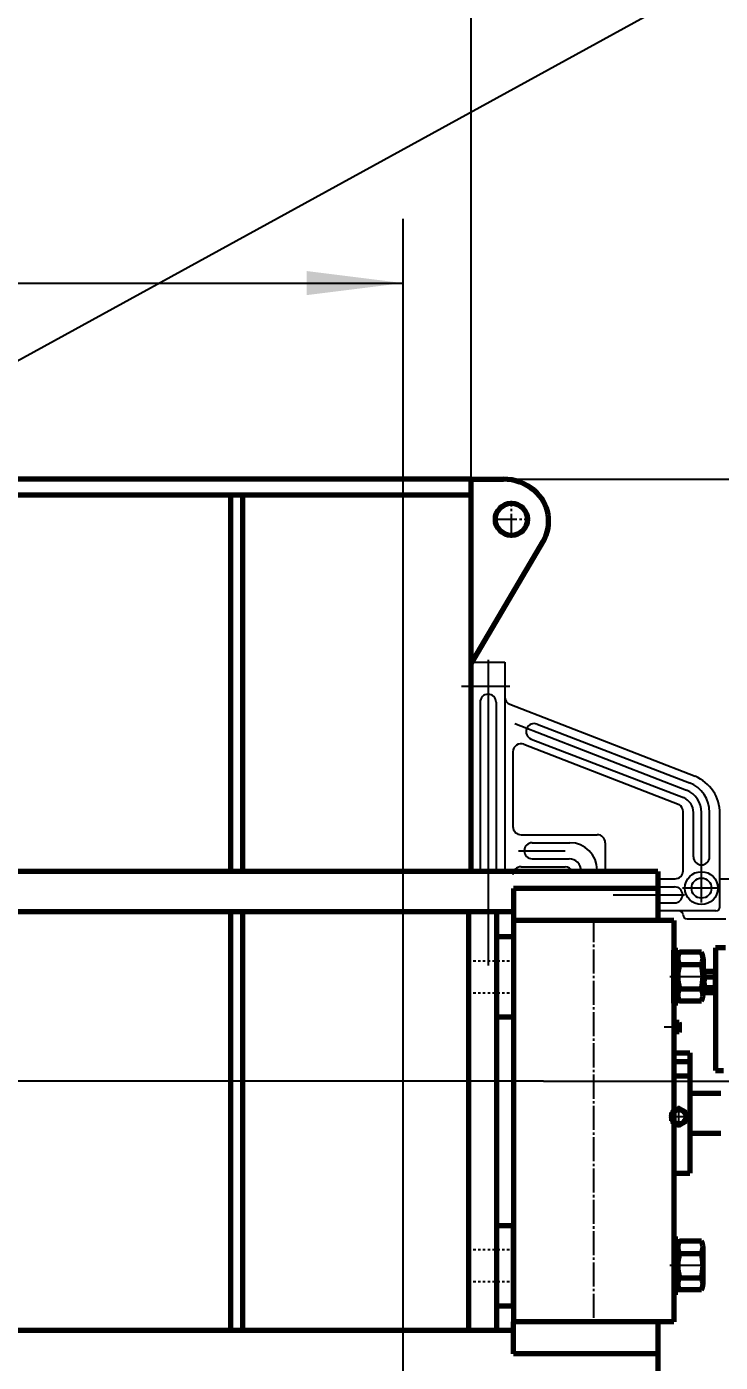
# Model space of a CAD drawing. Header units: millimetres. Extents: x -11880 to 11880, y -8400 to 8400.
# Drawn here: x 6839 to 7704, y 4931 to 6595 of the extents above; entities that cross this region are included whole.
import ezdxf

# ---------------------------------------------------------------- set-up
doc = ezdxf.new("R2010")
doc.units = ezdxf.units.MM
doc.linetypes.add('EB_DASH', pattern=[6, 3, -3])
doc.linetypes.add('EB_DASHDOT', pattern=[39, 30, -3, 3, -3])
for name, color, linetype, lineweight in [('CAXA0', 7, 'Continuous', 70), ('CAXA1', 1, 'EB_DASHDOT', 25), ('CAXA2', 6, 'EB_DASH', 25), ('CAXA3', 7, 'Continuous', 25), ('CAXA4', 3, 'Continuous', 25), ('CAXA5', 4, 'Continuous', 25)]:
    doc.layers.add(name, color=color, linetype=linetype, lineweight=lineweight)
doc.styles.add('标准', font='', dxfattribs={"width": 0.667})
doc.styles.get('标准').set_extended_font_data('SimSun')
doc.dimstyles.new('标准', dxfattribs={"dimscale": 40, "dimtxt": 5, "dimasz": 3, "dimexe": 2, "dimexo": 0, "dimtad": 1, "dimdec": 1, "dimzin": 12, "dimdsep": 46, "dimtxsty": '标准', "dimcen": 0, "dimdle": 4, "dimaunit": 1, "dimazin": 2, "dimtfac": 1, "dimtdec": 3, "dimtmove": 0, "dimatfit": 3, "dimfxl": 0, "dimtolj": 1, "dimtzin": 0, "dimarcsym": 0})

# ---------------------------------------------------------------- blocks, each defined once
blk = doc.blocks.new('CAXBLOCK241', base_point=(7682.1, 5411.1))
at = {"layer": 'CAXA0'}
for p, q in [((7650.6, 5433.9), (7650.6, 5388.3)), ((7679.9, 5441.5), (7652.8, 5441.5)), ((7652.8, 5426.3), (7679.9, 5426.3)), ((7682.1, 5433.9), (7682.1, 5388.3)), ((7652.8, 5395.9), (7679.9, 5395.9)), ((7679.9, 5380.7), (7652.8, 5380.7))]:
    blk.add_line(p, q, dxfattribs=at)
for centre, radius, start, end in [((7664.9, 5433.9), 14.3, 147.9424, 212.0576), ((7704.6, 5411.1), 54, 163.6514, 196.3486), ((7667.8, 5433.9), 14.3, 327.9424, 32.0576), ((7628.1, 5411.1), 54, 343.6514, 16.3486), ((7664.9, 5388.3), 14.3, 147.9424, 212.0576), ((7667.8, 5388.3), 14.3, 327.9424, 32.0576)]:
    blk.add_arc(centre, radius, start, end, dxfattribs=at)
at = {"layer": 'CAXA1', "linetype": 'EB_DASHDOT', "lineweight": 25}
blk.add_line((7685.1, 5411.1), (7647.6, 5411.1), dxfattribs=at)
blk = doc.blocks.new('CAXBLOCK243')
at = {"layer": 'CAXA0', "color": 0, "linetype": 'Continuous', "lineweight": 25}
for p, q in [((7645.6, 5440.5), (7649.4, 5444.1)), ((7645.6, 5436.4), (7650.6, 5441.1)), ((7645.6, 5432.2), (7650.6, 5437)), ((7648.2, 5430.6), (7650.6, 5432.8))]:
    blk.add_line(p, q, dxfattribs=at)
blk = doc.blocks.new('CAXBLOCK244')
at = {"layer": 'CAXA0', "color": 0, "linetype": 'Continuous', "lineweight": 25}
for p, q in [((7645.6, 5390.9), (7646.3, 5391.6)), ((7645.6, 5386.8), (7650.6, 5391.5)), ((7645.6, 5382.7), (7650.6, 5387.4)), ((7645.6, 5378.5), (7650.6, 5383.3)), ((7649.5, 5378.1), (7650.6, 5379.1))]:
    blk.add_line(p, q, dxfattribs=at)
blk = doc.blocks.new('CAXBLOCK242', base_point=(7650.6, 5411.1))
at = {"layer": 'CAXA0'}
for p, q in [((7645.6, 5378.1), (7645.6, 5444.1)), ((7645.6, 5444.1), (7650.6, 5444.1)), ((7650.6, 5444.1), (7650.6, 5378.1)), ((7645.6, 5430.6), (7650.6, 5430.6)), ((7650.6, 5391.6), (7645.6, 5391.6)), ((7650.6, 5378.1), (7645.6, 5378.1))]:
    blk.add_line(p, q, dxfattribs=at)
at = {"layer": 'CAXA1', "color": 1, "linetype": 'EB_DASHDOT', "lineweight": 25}
blk.add_line((7655.6, 5411.1), (7640.6, 5411.1), dxfattribs=at)
at = {"layer": 'CAXA5'}
for name in ['CAXBLOCK243', 'CAXBLOCK244']:
    blk.add_blockref(name, (0, 0), dxfattribs=at)
blk = doc.blocks.new('CAXBLOCK245', base_point=(7682.1, 5051.1))
at = {"layer": 'CAXA0'}
for p, q in [((7679.9, 5081.5), (7652.8, 5081.5)), ((7650.6, 5028.3), (7650.6, 5073.9)), ((7652.8, 5066.3), (7679.9, 5066.3)), ((7682.1, 5028.3), (7682.1, 5073.9)), ((7652.8, 5035.9), (7679.9, 5035.9)), ((7679.9, 5020.7), (7652.8, 5020.7))]:
    blk.add_line(p, q, dxfattribs=at)
for centre, radius, start, end in [((7664.9, 5073.9), 14.3, 147.9424, 212.0576), ((7667.8, 5073.9), 14.3, 327.9424, 32.0576), ((7704.6, 5051.1), 54, 163.6514, 196.3486), ((7628.1, 5051.1), 54, 343.6514, 16.3486), ((7664.9, 5028.3), 14.3, 147.9424, 212.0576), ((7667.8, 5028.3), 14.3, 327.9424, 32.0576)]:
    blk.add_arc(centre, radius, start, end, dxfattribs=at)
at = {"layer": 'CAXA1', "linetype": 'EB_DASHDOT', "lineweight": 25}
blk.add_line((7685.1, 5051.1), (7647.6, 5051.1), dxfattribs=at)
blk = doc.blocks.new('CAXBLOCK247')
at = {"layer": 'CAXA0', "color": 0, "linetype": 'Continuous', "lineweight": 25}
for p, q in [((7645.6, 5027.4), (7650, 5031.6)), ((7645.6, 5031.5), (7645.6, 5031.6)), ((7645.6, 5023.3), (7650.6, 5028)), ((7645.6, 5019.1), (7650.6, 5023.9)), ((7648.8, 5018.1), (7650.6, 5019.7))]:
    blk.add_line(p, q, dxfattribs=at)
blk = doc.blocks.new('CAXBLOCK248')
at = {"layer": 'CAXA0', "color": 0, "linetype": 'Continuous', "lineweight": 25}
for p, q in [((7645.6, 5081.1), (7648.7, 5084.1)), ((7645.6, 5077), (7650.6, 5081.7)), ((7645.6, 5072.8), (7650.6, 5077.6)), ((7647.6, 5070.6), (7650.6, 5073.5))]:
    blk.add_line(p, q, dxfattribs=at)
blk = doc.blocks.new('CAXBLOCK246', base_point=(7650.6, 5051.1))
at = {"layer": 'CAXA0'}
for p, q in [((7645.6, 5084.1), (7645.6, 5018.1)), ((7650.6, 5084.1), (7645.6, 5084.1)), ((7650.6, 5018.1), (7650.6, 5084.1)), ((7650.6, 5070.6), (7645.6, 5070.6)), ((7645.6, 5031.6), (7650.6, 5031.6)), ((7645.6, 5018.1), (7650.6, 5018.1))]:
    blk.add_line(p, q, dxfattribs=at)
at = {"layer": 'CAXA1', "color": 1, "linetype": 'EB_DASHDOT', "lineweight": 25}
blk.add_line((7655.6, 5051.1), (7640.6, 5051.1), dxfattribs=at)
at = {"layer": 'CAXA5'}
for name in ['CAXBLOCK248', 'CAXBLOCK247']:
    blk.add_blockref(name, (0, 0), dxfattribs=at)
blk = doc.blocks.new('CAXBLOCK260', base_point=(7651.9, 5236.6))
at = {"layer": 'CAXA0'}
for p, q in [((7651.9, 5247), (7642.9, 5241.8)), ((7660.9, 5241.8), (7651.9, 5247)), ((7642.9, 5241.8), (7642.9, 5231.4)), ((7642.9, 5231.4), (7651.9, 5226.2)), ((7651.9, 5226.2), (7660.9, 5231.4)), ((7660.9, 5231.4), (7660.9, 5241.8))]:
    blk.add_line(p, q, dxfattribs=at)
blk.add_circle((7651.9, 5236.6), 9, dxfattribs=at)
at = {"layer": 'CAXA1', "linetype": 'EB_DASHDOT', "lineweight": 25}
for p, q in [((7651.9, 5223.2), (7651.9, 5250)), ((7663.9, 5236.6), (7639.9, 5236.6))]:
    blk.add_line(p, q, dxfattribs=at)
blk = doc.blocks.new('*D290')
at = {"layer": 'CAXA4', "linetype": 'Continuous', "lineweight": 25}
for points in [[(5478.6, 7058.3), (5598.6, 7043.3), (5598.6, 7073.3)], [(7808.6, 7058.3), (7688.6, 7043.3), (7688.6, 7073.3)]]:
    blk.add_hatch(color=0, dxfattribs=at).paths.add_polyline_path(points, flags=0)
at = {"layer": 'CAXA4', "color": 0, "linetype": 'Continuous', "lineweight": 25}
for p, q in [((5478.6, 5447.1), (5478.6, 7138.3)), ((7808.6, 5280.5), (7808.6, 7138.3)), ((5478.6, 7058.3), (7808.6, 7058.3))]:
    blk.add_line(p, q, dxfattribs=at)
at = {"layer": 'CAXA4', "color": 0, "linetype": 'Continuous', "lineweight": 25, "insert": (6430.8, 7357.3), "char_height": 200, "attachment_point": 1, "style": '标准'}
blk.add_mtext('\\fSimSun|b0|i0|p34;2330', dxfattribs=at)
blk = doc.blocks.new('*D291')
at = {"layer": 'CAXA4', "linetype": 'Continuous', "lineweight": 25}
for points in [[(5893.1, 6680.2), (6013.1, 6665.2), (6013.1, 6695.2)], [(7393.1, 6680.2), (7273.1, 6665.2), (7273.1, 6695.2)]]:
    blk.add_hatch(color=0, dxfattribs=at).paths.add_polyline_path(points, flags=0)
at = {"layer": 'CAXA4', "color": 0, "linetype": 'Continuous', "lineweight": 25}
for p, q in [((5893.1, 6031.1), (5893.1, 6760.2)), ((7393.1, 6031.1), (7393.1, 6760.2)), ((5893.1, 6680.2), (7393.1, 6680.2))]:
    blk.add_line(p, q, dxfattribs=at)
at = {"layer": 'CAXA4', "color": 0, "linetype": 'Continuous', "lineweight": 25, "insert": (6430.3, 6979.2), "char_height": 200, "attachment_point": 1, "style": '标准'}
blk.add_mtext('\\fSimSun|b0|i0|p34;1500', dxfattribs=at)
blk = doc.blocks.new('*D292')
at = {"layer": 'CAXA4', "linetype": 'Continuous', "lineweight": 25}
for points in [[(5978.1, 6275.5), (6098.1, 6260.5), (6098.1, 6290.5)], [(7308.1, 6275.5), (7188.1, 6260.5), (7188.1, 6290.5)]]:
    blk.add_hatch(color=0, dxfattribs=at).paths.add_polyline_path(points, flags=0)
at = {"layer": 'CAXA4', "color": 0, "linetype": 'Continuous', "lineweight": 25}
for p, q in [((5978.1, 4503.1), (5978.1, 6355.5)), ((7308.1, 4503.1), (7308.1, 6355.5)), ((5978.1, 6275.5), (7308.1, 6275.5))]:
    blk.add_line(p, q, dxfattribs=at)
at = {"layer": 'CAXA4', "color": 0, "linetype": 'Continuous', "lineweight": 25, "insert": (6430.3, 6574.5), "char_height": 200, "attachment_point": 1, "style": '标准'}
blk.add_mtext('\\fSimSun|b0|i0|p34;1330', dxfattribs=at)
blk = doc.blocks.new('*D293')
at = {"layer": 'CAXA4', "linetype": 'Continuous', "lineweight": 25}
for points in [[(9208.9, 6031.1), (9193.9, 5911.1), (9223.9, 5911.1)], [(9208.9, 3781.1), (9193.9, 3901.1), (9223.9, 3901.1)]]:
    blk.add_hatch(color=0, dxfattribs=at).paths.add_polyline_path(points, flags=0)
at = {"layer": 'CAXA4', "color": 0, "linetype": 'Continuous', "lineweight": 25}
for p, q in [((7393.1, 6031.1), (9288.9, 6031.1)), ((9208.9, 6031.1), (9208.9, 3781.1)), ((7113.1, 3781.1), (9288.9, 3781.1))]:
    blk.add_line(p, q, dxfattribs=at)
at = {"layer": 'CAXA4', "color": 0, "linetype": 'Continuous', "lineweight": 25, "insert": (8909.9, 4693.3), "char_height": 200, "attachment_point": 1, "rotation": 90, "style": '标准'}
blk.add_mtext('\\fSimSun|b0|i0|p34;2250', dxfattribs=at)
blk = doc.blocks.new('*D294')
at = {"layer": 'CAXA4', "linetype": 'Continuous', "lineweight": 25}
for points in [[(5265.7, 5281.1), (5280.7, 5161.1), (5250.7, 5161.1)], [(5265.7, 4616.1), (5280.7, 4736.1), (5250.7, 4736.1)]]:
    blk.add_hatch(color=0, dxfattribs=at).paths.add_polyline_path(points, flags=0)
at = {"layer": 'CAXA4', "color": 0, "linetype": 'Continuous', "lineweight": 25}
for p, q in [((7483.2, 5281.1), (5185.7, 5281.1)), ((5265.7, 4616.1), (5265.7, 5281.1)), ((7195.1, 4616.1), (5185.7, 4616.1))]:
    blk.add_line(p, q, dxfattribs=at)
at = {"layer": 'CAXA4', "color": 0, "linetype": 'Continuous', "lineweight": 25, "insert": (4966.7, 4791.5), "char_height": 200, "attachment_point": 1, "rotation": 90, "style": '标准'}
blk.add_mtext('\\fSimSun|b0|i0|p34;665', dxfattribs=at)
blk = doc.blocks.new('*D319')
at = {"layer": 'CAXA4', "linetype": 'Continuous', "lineweight": 25}
blk.add_hatch(color=0, dxfattribs=at).paths.add_polyline_path([(6653.2, 6083.1), (6765.6, 6127.7), (6751.2, 6154)], flags=0)
at = {"layer": 'CAXA4', "color": 0, "linetype": 'Continuous', "lineweight": 25}
for p, q in [((6653.2, 6083.1), (7880.3, 6756.3)), ((7880.3, 6756.3), (8032.7, 6756.3))]:
    blk.add_line(p, q, dxfattribs=at)
at = {"layer": 'CAXA4', "color": 0, "linetype": 'Continuous', "lineweight": 25, "insert": (7931.3, 7055.3), "char_height": 200, "attachment_point": 1, "style": '标准'}
blk.add_mtext('\\fSimSun|b0|i0|p34;c', dxfattribs=at)
blk = doc.blocks.new('*D326')
at = {"layer": 'CAXA4', "linetype": 'Continuous', "lineweight": 25}
for points in [[(8812.2, 5281.1), (8797.2, 5161.1), (8827.2, 5161.1)], [(8812.2, 3781.1), (8797.2, 3901.1), (8827.2, 3901.1)]]:
    blk.add_hatch(color=0, dxfattribs=at).paths.add_polyline_path(points, flags=0)
at = {"layer": 'CAXA4', "color": 0, "linetype": 'Continuous', "lineweight": 25}
for p, q in [((7483.2, 5281.1), (8892.2, 5281.1)), ((8812.2, 5281.1), (8812.2, 3781.1)), ((7413.1, 3781.1), (8892.2, 3781.1))]:
    blk.add_line(p, q, dxfattribs=at)
at = {"layer": 'CAXA4', "color": 0, "linetype": 'Continuous', "lineweight": 25, "insert": (8513.2, 4318.3), "char_height": 200, "attachment_point": 1, "rotation": 90, "style": '标准'}
blk.add_mtext('\\fSimSun|b0|i0|p34;1500', dxfattribs=at)

msp = doc.modelspace()

# ---------------------------------------------------------------- linework, layer by layer
at = {"layer": 'CAXA0'}
for p, q in [((7393.1, 6031.08), (5893.1, 6031.08)), ((7393.1, 5542.08), (7393.1, 6031.08)), ((7393.1, 6011.08), (5893.1, 6011.08)), ((7625.6, 5542.08), (5660.6, 5542.08)), ((7625.6, 5542.08), (7625.6, 5482.08)), ((7625.6, 5521.08), (7445.6, 5521.08)), ((7445.6, 5521.08), (7445.6, 5481.08)), ((7625.6, 5521.08), (7625.6, 5481.08)), ((7445.6, 5492.08), (5840.6, 5492.08)), ((7389.6, 5492.08), (7389.6, 4970.08)), ((7424.6, 5492.08), (7424.6, 4970.08)), ((7645.6, 5481.08), (7445.6, 5481.08)), ((7445.6, 5481.08), (7445.6, 4981.08)), ((7645.6, 5481.08), (7645.6, 4981.08)), ((7424.6, 5461.08), (7445.6, 5461.08)), ((7445.6, 5461.08), (7445.6, 5361.08)), ((7424.6, 5361.08), (7445.6, 5361.08)), ((7648.74, 5342.33), (7648.74, 5353.88)), ((7652.26, 5353.88), (7648.74, 5353.88)), ((7648.74, 5345.11), (7648.74, 5351.11)), ((7652.26, 5351), (7648.74, 5351)), ((7652.26, 5345.22), (7648.74, 5345.22)), ((7652.74, 5343.78), (7652.74, 5352.44)), ((7652.26, 5342.33), (7648.74, 5342.33)), ((7424.6, 5101.08), (7445.6, 5101.08)), ((7445.6, 5001.08), (7445.6, 5101.08)), ((7424.6, 5001.08), (7445.6, 5001.08)), ((7645.6, 4981.08), (7445.6, 4981.08)), ((7445.6, 4941.08), (7445.6, 4981.08)), ((7625.6, 4981.08), (7625.6, 4941.08)), ((7625.6, 4980.08), (7625.6, 4920.08)), ((7445.6, 4970.08), (5840.6, 4970.08)), ((7625.6, 4941.08), (7445.6, 4941.08))]:
    msp.add_line(p, q, dxfattribs=at)
at = {"layer": 'CAXA0', "linetype": 'Continuous', "lineweight": 70}
for p, q in [((7393.1, 6031.08), (7433.1, 6031.08)), ((7393.1, 5801.08), (7482.67, 5953.35)), ((7530.1, 5543.08), (7530.1, 5542.08)), ((7550.1, 5544.08), (7550.1, 5542.08)), ((7697.6, 5447.08), (7697.6, 5294.08)), ((7710.1, 5447.08), (7697.6, 5447.08)), ((7682.1, 5412.49), (7683.47, 5412.49)), ((7683.2, 5414.31), (7683.2, 5394.21)), ((7696.65, 5417.66), (7683.65, 5417.66)), ((7683.65, 5410.96), (7696.65, 5410.96)), ((7697.6, 5417.26), (7697.6, 5391.26)), ((7682.1, 5396.49), (7683.62, 5396.49)), ((7683.65, 5397.56), (7696.65, 5397.56)), ((7696.65, 5390.86), (7683.65, 5390.86)), ((7445.6, 5361.08), (7445.6, 5101.08)), ((7697.6, 5294.08), (7707.6, 5294.08))]:
    msp.add_line(p, q, dxfattribs=at)
at = {"layer": 'CAXA0', "color": 7, "linetype": 'Continuous', "lineweight": 70}
for p, q in [((7645.6, 5316.08), (7645.6, 5166.08)), ((7645.6, 5316.08), (7665.6, 5316.08)), ((7665.6, 5316.08), (7665.6, 5166.08)), ((7665.6, 5305.08), (7645.6, 5305.08)), ((7665.6, 5287.08), (7645.6, 5287.08)), ((7665.6, 5266.08), (7704.1, 5266.08)), ((7665.6, 5216.08), (7704.1, 5216.08)), ((7645.6, 5166.08), (7665.6, 5166.08))]:
    msp.add_line(p, q, dxfattribs=at)
at = {"layer": 'CAXA0', "linetype": 'Continuous', "lineweight": 70}
msp.add_circle((7443.1, 5981.08), 20, dxfattribs=at)
for centre, radius, start, end in [((7433.1, 5971.08), 60, 49.65329, 90), ((7439.57, 5978.7), 50, 329.53445, 49.6533), ((7689.56, 5414.31), 6.36, 148.20305, 211.79695), ((7707.2, 5404.26), 24, 163.78952, 196.21048), ((7691.24, 5414.31), 6.36, 328.20305, 31.79695), ((7673.6, 5404.26), 24, 343.78952, 16.21048), ((7689.56, 5394.21), 6.36, 148.20305, 211.79695), ((7691.24, 5394.21), 6.36, 328.20305, 31.79695)]:
    msp.add_arc(centre, radius, start, end, dxfattribs=at)
at = {"layer": 'CAXA0'}
for centre, radius, start, end in [((7650.31, 5352.44), 2.43, 323.53068, 36.46932), ((7643.74, 5348.11), 9, 341.2917, 18.7083), ((7650.31, 5343.78), 2.43, 323.53068, 36.46932)]:
    msp.add_arc(centre, radius, start, end, dxfattribs=at)
at = {"layer": 'CAXA1', "linetype": 'EB_DASHDOT', "lineweight": 25}
for p, q in [((7443.1, 5958.08), (7443.1, 6004.08)), ((7420.1, 5981.08), (7466.1, 5981.08)), ((7545.6, 5484.08), (7545.6, 4978.08)), ((7655.74, 5348.11), (7633.74, 5348.11)), ((7483.23, 5281.08), (5805.79, 5281.08))]:
    msp.add_line(p, q, dxfattribs=at)
at = {"layer": 'CAXA2', "color": 7, "linetype": 'Continuous', "lineweight": 70}
for p, q in [((7093.1, 6011.08), (7093.1, 5542.08)), ((7108.1, 6011.08), (7108.1, 5542.08)), ((7093.1, 5492.08), (7093.1, 4970.08)), ((7108.1, 5492.08), (7108.1, 4970.08))]:
    msp.add_line(p, q, dxfattribs=at)
at = {"layer": 'CAXA2', "color": 6, "linetype": 'Continuous', "lineweight": 25}
for p, q in [((7393.1, 5803.08), (7435.1, 5803.08)), ((7414.1, 5806.08), (7414.1, 5425.08)), ((7435.1, 5803.08), (7435.1, 5542.08)), ((7381.11, 5773.08), (7441.11, 5773.08)), ((7404.1, 5753.08), (7404.1, 5542.08)), ((7424.1, 5753.08), (7424.1, 5542.08)), ((7441.3, 5750.53), (7672.09, 5660.81)), ((7441.3, 5750.53), (7672.09, 5660.81)), ((7447.32, 5726.44), (7661.49, 5643.54)), ((7447.32, 5726.44), (7661.49, 5643.54)), ((7475.28, 5725.78), (7665.29, 5652.79)), ((7475.28, 5725.78), (7665.29, 5652.79)), ((7458.72, 5700.85), (7652.17, 5625.64)), ((7467.68, 5707.28), (7657.69, 5634.29)), ((7445.1, 5691.52), (7445.1, 5598.08)), ((7657.1, 5543.08), (7657.1, 5617.02)), ((7670.1, 5560.35), (7670.1, 5615.79)), ((7680.1, 5503.51), (7680.1, 5615.79)), ((7690.1, 5560.35), (7690.1, 5615.79)), ((7703.1, 5498.08), (7703.1, 5614.56)), ((7455.1, 5588.08), (7550.1, 5588.08)), ((7469.16, 5578.08), (7516.1, 5578.08)), ((7560.1, 5578.08), (7560.1, 5542.08)), ((7452.1, 5568.08), (7510.1, 5568.08)), ((7455.1, 5548.08), (7510.1, 5548.08)), ((7469.16, 5558.08), (7515.1, 5558.08)), ((7625.6, 5533.08), (7647.1, 5533.08)), ((7703.1, 5533.08), (7751.1, 5533.08)), ((7570.1, 5513.08), (7658.98, 5513.08)), ((7625.6, 5523.08), (7646.56, 5523.08)), ((7703.48, 5521.46), (7656.48, 5521.46)), ((7625.6, 5503.08), (7646.56, 5503.08)), ((7698.1, 5493.08), (7625.6, 5493.08)), ((7662.1, 5483.08), (7710.6, 5483.08))]:
    msp.add_line(p, q, dxfattribs=at)
at = {"layer": 'CAXA2'}
for p, q in [((7389.6, 5431.08), (7445.6, 5431.08)), ((7389.6, 5391.08), (7445.6, 5391.08)), ((7389.6, 5071.08), (7445.6, 5071.08)), ((7389.6, 5031.08), (7445.6, 5031.08))]:
    msp.add_line(p, q, dxfattribs=at)
at = {"layer": 'CAXA2', "color": 6, "linetype": 'Continuous', "lineweight": 25}
for centre, radius in [((7679.98, 5521.46), 20.5), ((7680.1, 5521.46), 12.5)]:
    msp.add_circle(centre, radius, dxfattribs=at)
for centre, radius, start, end in [((7414.1, 5753.08), 10, 0, 180), ((7445.1, 5759.79), 10, 180, 247.68441), ((7471.48, 5716.53), 10, 67.68442, 247.68442), ((7455.1, 5691.52), 10, 68.7548, 180), ((7653.1, 5614.56), 50, 0, 67.68441), ((7650.1, 5615.79), 30, 0, 67.68441), ((7650.1, 5615.79), 40, 0, 67.68441), ((7650.1, 5615.79), 20, 0, 67.68441), ((7647.1, 5617.02), 10, 0, 59.51027), ((7455.1, 5598.08), 10, 180, 270), ((7469.16, 5568.08), 10, 90, 270), ((7516.1, 5544.08), 34, 0, 90), ((7550.1, 5578.08), 10, 0, 90), ((7680.1, 5560.35), 10, 180, 0), ((7455.1, 5538.08), 10, 90, 180), ((7510.1, 5538.08), 10, 23.57818, 90), ((7515.1, 5543.08), 15, 0, 90), ((7647.1, 5543.08), 10, 270, 0), ((7646.56, 5513.08), 10, 269.99999, 89.99999), ((7652.1, 5488.08), 5, 0, 90), ((7698.1, 5498.08), 5, 270, 0), ((7662.1, 5488.08), 5, 180, 270)]:
    msp.add_arc(centre, radius, start, end, dxfattribs=at)
at = {"layer": 'CAXA3', "color": 7, "linetype": 'Continuous', "lineweight": 25}
for p, q in [((7682.1, 5411.49), (7683.86, 5411.49)), ((7681.6, 5397.49), (7697.6, 5397.49))]:
    msp.add_line(p, q, dxfattribs=at)

# ---------------------------------------------------------------- block references
at = {"layer": 'CAXA0', "linetype": 'Continuous', "lineweight": 70}
for name, p in [('CAXBLOCK242', (7650.6, 5411.08)), ('CAXBLOCK241', (7682.1, 5411.08)), ('CAXBLOCK260', (7651.91, 5236.6)), ('CAXBLOCK246', (7650.6, 5051.08)), ('CAXBLOCK245', (7682.1, 5051.08))]:
    msp.add_blockref(name, p, dxfattribs=at)
at = {"layer": 'CAXA4', "linetype": 'Continuous', "lineweight": 70}
msp.add_blockref('*D319', (0, 0), dxfattribs=at)

# ---------------------------------------------------------------- dimensions: what is measured, and where the dimension line sits
at = {"layer": 'CAXA4'}
for base, p1, p2, angle, text, picture, middle in [((6643.6, 7058.33), (5478.6, 5447.08), (7808.6, 5280.45), 180, '\\fSimSun;2330', '*D290', (6643.6, 7220.33)), ((9208.93, 4906.08), (7393.1, 6031.08), (7113.1, 3781.08), 270, '\\fSimSun;2250', '*D293', (9046.93, 4906.08)), ((5265.67, 4948.58), (7195.1, 4616.08), (7483.23, 5281.08), 270, '\\fSimSun;665', '*D294', (5103.67, 4948.58)), ((8812.18, 4531.08), (7483.23, 5281.08), (7413.1, 3781.08), 270, '\\fSimSun;1500', '*D326', (8650.18, 4531.08))]:
    dim = msp.add_linear_dim(base=base, p1=p1, p2=p2, angle=angle, text=text, dimstyle='标准', dxfattribs=at)
    dim.commit()
    dim.dimension.update_dxf_attribs({"geometry": picture, "text_midpoint": middle})
for base, p1, p2, text, picture, middle in [((6643.1, 6680.17), (5893.1, 6031.08), (7393.1, 6031.08), '\\fSimSun;1500', '*D291', (6643.1, 6842.17)), ((6643.1, 6275.52), (5978.1, 4503.08), (7308.1, 4503.08), '\\fSimSun;1330', '*D292', (6643.1, 6437.52))]:
    dim = msp.add_linear_dim(base=base, p1=p1, p2=p2, text=text, dimstyle='标准', dxfattribs=at)
    dim.commit()
    dim.dimension.update_dxf_attribs({"geometry": picture, "text_midpoint": middle})

doc.saveas('drawing.dxf')
